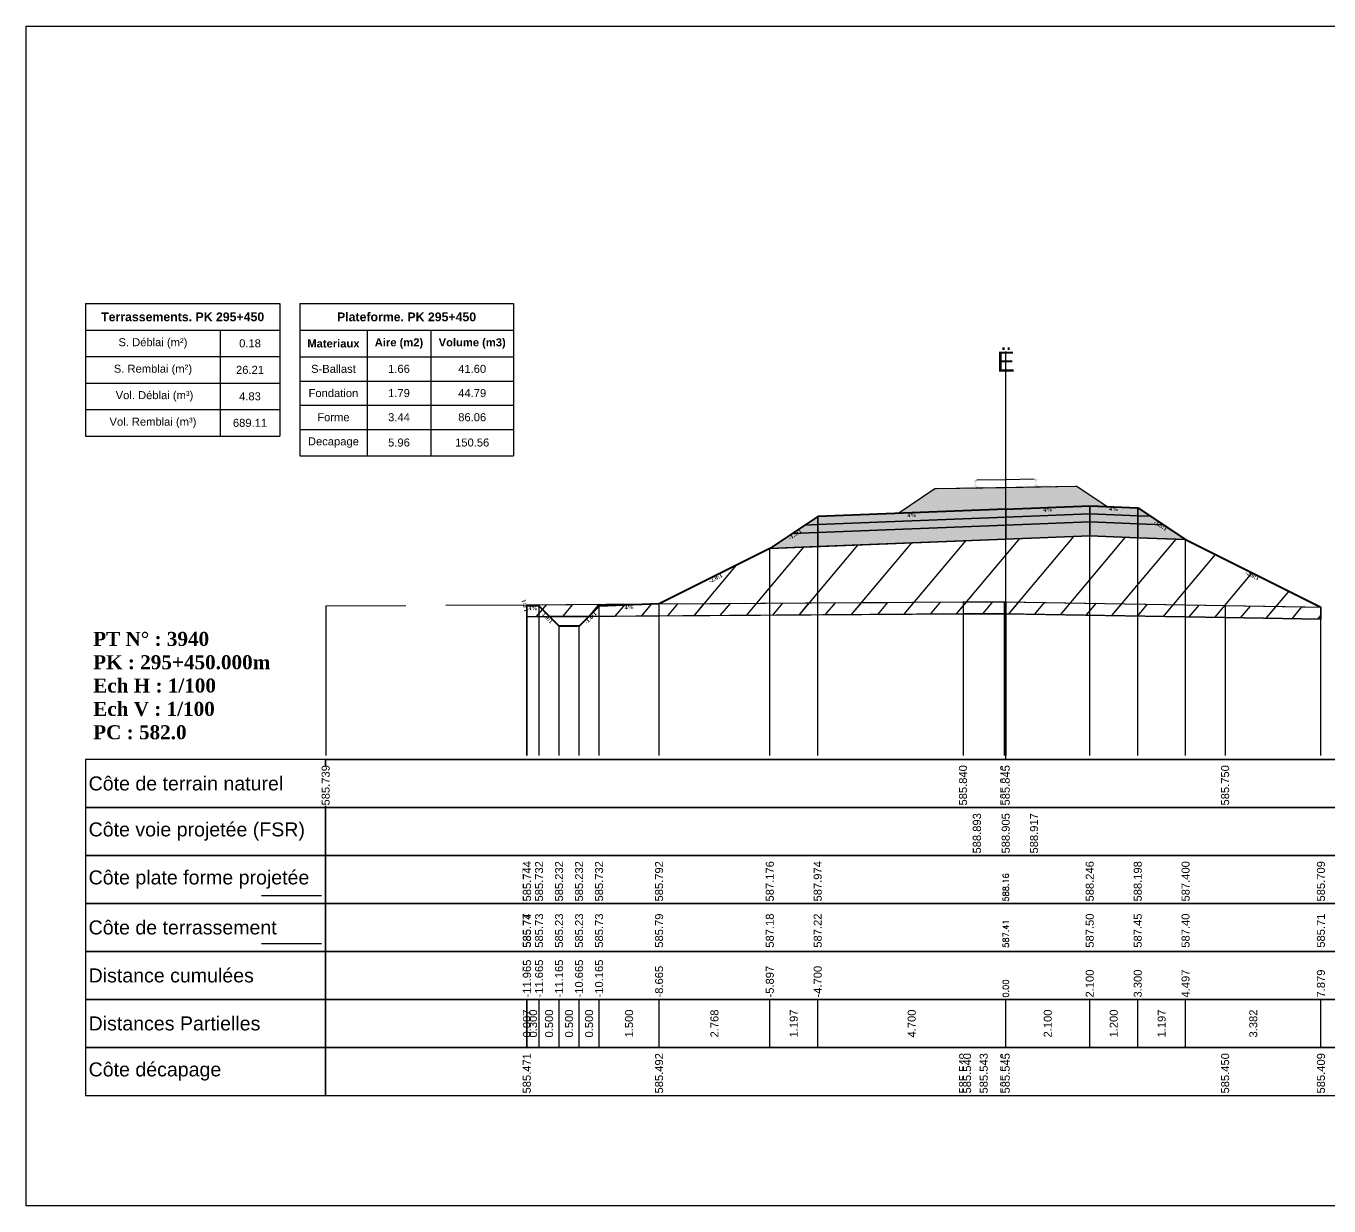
# Model space of a CAD drawing. Header units: millimetres. Extents: x 2762 to 3076, y 916 to 3305.
# Drawn here: x 2873.89 to 2906.46, y 2451.52 to 2481.02 of the extents above; entities that cross this region are included whole.
import ezdxf

# ---------------------------------------------------------------- set-up
doc = ezdxf.new("R2010")
doc.units = ezdxf.units.MM
doc.header["$LTSCALE"] = 2
doc.linetypes.add('CACHE', pattern=[9.525, 6.35, -3.175])
doc.linetypes.add('DASHED', pattern=[0.75, 0.5, -0.25])
for name, color, linetype in [('C-ANNO-TABL', 1, 'Continuous'), ('C-ANNO-TABL-TEXT', 150, 'Continuous'), ('C-ANNO-TABL-TITL', 150, 'Continuous'), ('C-ANNO-TABL-TTBL', 5, 'Continuous'), ('C-ROAD-CORR', 5, 'Continuous'), ('C-ROAD-SCTN', 7, 'Continuous')]:
    doc.layers.add(name, color=color, linetype=linetype)
doc.styles.add('ARIAL', font='arial.ttf')
doc.styles.add('C3D_Etiquette', font='romans.shx')
doc.styles.add('C3D_Profil_Travers', font='romans.shx')
doc.styles.get("Standard").update_dxf_attribs({"font": 'arial.ttf'})

msp = doc.modelspace()

# ---------------------------------------------------------------- hatches: boundary and pattern name
at = {"linetype": 'Continuous', "lineweight": -3}
msp.add_hatch(color=254, dxfattribs=at).paths.add_polyline_path([(2897.169, 2469.284), (2897.166, 2469.469), (2897.28, 2469.492), (2897.628, 2469.498), (2897.628, 2469.504), (2897.554, 2469.503), (2897.554, 2469.512), (2897.555, 2469.513), (2897.556, 2469.514), (2897.558, 2469.515), (2897.578, 2469.517), (2897.581, 2469.517), (2897.584, 2469.518), (2897.612, 2469.529), (2897.614, 2469.531), (2897.615, 2469.532), (2897.616, 2469.533), (2897.617, 2469.537), (2897.618, 2469.545), (2897.619, 2469.554), (2897.62, 2469.564), (2897.62, 2469.588), (2897.619, 2469.604), (2897.618, 2469.61), (2897.617, 2469.616), (2897.616, 2469.621), (2897.616, 2469.622), (2897.615, 2469.626), (2897.614, 2469.628), (2897.613, 2469.629), (2897.612, 2469.63), (2897.61, 2469.631), (2897.595, 2469.636), (2897.592, 2469.638), (2897.592, 2469.639), (2897.591, 2469.64), (2897.591, 2469.643), (2897.591, 2469.661), (2897.591, 2469.665), (2897.592, 2469.668), (2897.594, 2469.67), (2897.596, 2469.672), (2897.599, 2469.673), (2897.6, 2469.673), (2897.604, 2469.674), (2897.608, 2469.675), (2897.611, 2469.675), (2897.615, 2469.675), (2897.62, 2469.676), (2897.623, 2469.676), (2897.626, 2469.676), (2897.63, 2469.676), (2897.633, 2469.676), (2897.637, 2469.676), (2897.642, 2469.676), (2897.645, 2469.675), (2897.649, 2469.675), (2897.653, 2469.674), (2897.654, 2469.674), (2897.656, 2469.673), (2897.659, 2469.671), (2897.661, 2469.669), (2897.662, 2469.667), (2897.663, 2469.662), (2897.663, 2469.644), (2897.663, 2469.642), (2897.662, 2469.64), (2897.662, 2469.639), (2897.659, 2469.637), (2897.644, 2469.632), (2897.643, 2469.631), (2897.641, 2469.629), (2897.64, 2469.628), (2897.64, 2469.626), (2897.639, 2469.623), (2897.638, 2469.621), (2897.638, 2469.616), (2897.637, 2469.61), (2897.637, 2469.604), (2897.636, 2469.588), (2897.637, 2469.564), (2897.638, 2469.554), (2897.639, 2469.545), (2897.641, 2469.538), (2897.642, 2469.534), (2897.642, 2469.532), (2897.644, 2469.531), (2897.646, 2469.53), (2897.674, 2469.52), (2897.677, 2469.519), (2897.681, 2469.518), (2897.701, 2469.517), (2897.702, 2469.517), (2897.703, 2469.516), (2897.704, 2469.515), (2897.704, 2469.505), (2897.63, 2469.504), (2897.63, 2469.498), (2897.834, 2469.502), (2897.966, 2469.473), (2898.8, 2469.488), (2898.931, 2469.521), (2899.135, 2469.525), (2899.135, 2469.53), (2899.061, 2469.529), (2899.061, 2469.538), (2899.062, 2469.54), (2899.063, 2469.54), (2899.064, 2469.541), (2899.084, 2469.543), (2899.088, 2469.543), (2899.091, 2469.545), (2899.119, 2469.555), (2899.121, 2469.557), (2899.122, 2469.558), (2899.123, 2469.559), (2899.124, 2469.564), (2899.125, 2469.571), (2899.126, 2469.58), (2899.127, 2469.59), (2899.126, 2469.614), (2899.125, 2469.63), (2899.125, 2469.636), (2899.124, 2469.642), (2899.123, 2469.647), (2899.123, 2469.649), (2899.122, 2469.652), (2899.121, 2469.654), (2899.12, 2469.655), (2899.118, 2469.656), (2899.117, 2469.657), (2899.102, 2469.663), (2899.099, 2469.664), (2899.098, 2469.665), (2899.098, 2469.667), (2899.098, 2469.669), (2899.097, 2469.687), (2899.098, 2469.692), (2899.099, 2469.694), (2899.101, 2469.696), (2899.103, 2469.698), (2899.106, 2469.699), (2899.107, 2469.7), (2899.11, 2469.7), (2899.114, 2469.701), (2899.118, 2469.701), (2899.122, 2469.702), (2899.127, 2469.702), (2899.13, 2469.702), (2899.133, 2469.702), (2899.136, 2469.702), (2899.14, 2469.702), (2899.144, 2469.702), (2899.149, 2469.702), (2899.152, 2469.702), (2899.156, 2469.701), (2899.16, 2469.7), (2899.161, 2469.7), (2899.163, 2469.699), (2899.165, 2469.697), (2899.168, 2469.695), (2899.169, 2469.693), (2899.169, 2469.688), (2899.17, 2469.67), (2899.17, 2469.668), (2899.169, 2469.666), (2899.169, 2469.665), (2899.166, 2469.664), (2899.151, 2469.658), (2899.149, 2469.657), (2899.148, 2469.656), (2899.147, 2469.654), (2899.146, 2469.653), (2899.146, 2469.649), (2899.145, 2469.647), (2899.144, 2469.643), (2899.144, 2469.637), (2899.143, 2469.63), (2899.143, 2469.614), (2899.143, 2469.591), (2899.145, 2469.58), (2899.146, 2469.571), (2899.147, 2469.564), (2899.148, 2469.56), (2899.149, 2469.558), (2899.15, 2469.557), (2899.153, 2469.556), (2899.181, 2469.546), (2899.184, 2469.545), (2899.187, 2469.545), (2899.207, 2469.543), (2899.209, 2469.543), (2899.21, 2469.542), (2899.211, 2469.541), (2899.211, 2469.531), (2899.137, 2469.53), (2899.137, 2469.525), (2899.485, 2469.531), (2899.6, 2469.512), (2899.604, 2469.327)])
h = msp.add_hatch(dxfattribs=at)
h.set_pattern_fill('GRAVEL', color=252, scale=0.009, style=0)
h.set_pattern_definition([(228.0128, (2895.843941, 2469.066006), (-1.8288, -2.0574), [0.030755, -3.0447435]), (184.96974, (2895.823367, 2469.043146), (2.743199999, 0.228600013), [0.0527764, -5.2248644]), (132.51045, (2895.77079, 2469.038574), (2.286, -2.5146), [0.0372133, -3.684125]), (267.2737, (2895.681635, 2468.981424), (0.2286, 4.572), [0.0480604, -4.7579794]), (292.83365, (2895.679349, 2468.933418), (-1.143, 2.7432), [0.047127, -4.6655827]), (357.2737, (2895.697637, 2468.889984), (-4.572, 0.2286), [0.0480604, -4.7579794]), (37.69424, (2895.7456434, 2468.8876976), (-2.9718, -2.286), [0.0635574, -6.2921804]), (72.25533, (2895.795935, 2468.9265596), (1.6002, 5.0292), [0.0600048, -5.940473]), (121.42957, (2895.814223, 2468.98371), (-1.8288, 2.9718), [0.048223, -4.774099]), (175.23636, (2895.789077, 2469.024858), (2.5146, -0.2286), [0.055054, -2.697654]), (222.39744, (2895.7342134, 2469.0294296), (-2.7432, -2.5146), [0.071197, -7.0485095]), (138.81407, (2895.90795, 2468.979138), (-1.6002, 1.3716), [0.0243004, -2.405751]), (171.46923, (2895.889661, 2468.99514), (2.9718, -0.4572), [0.0462314, -4.5769175]), (225, (2895.84394, 2469.002), (-3e-17, -0.2286), [0.032329, -0.29096]), (203.1986, (2895.82794, 2469.02943), (1.143, 0.4572), [0.01741, -1.723556]), (291.8014, (2895.811937, 2469.02257), (-0.2286, 0.6858), [0.024621, -1.206428]), (30.9638, (2895.82108, 2468.99971), (0.6858, 0.4572), [0.039989, -1.292967]), (161.565, (2895.85537, 2469.020286), (0.4572, -0.2286), [0.028916, -0.693981]), (16.38954, (2895.67935, 2469.022572), (2.286, 0.6858), [0.040508, -4.0102944]), (70.34618, (2895.718211, 2469.034002), (-0.9144, -2.5146), [0.033984, -3.3643994]), (293.1986, (2895.85537, 2469.066006), (-0.4572, 1.143), [0.034819, -1.7061465]), (343.61046, (2895.869087, 2469.034002), (-2.286, 0.6858), [0.040508, -4.0102944]), (339.44395, (2895.67935, 2468.88084), (-1.143, 0.4572), [0.039063, -1.914096]), (294.77514, (2895.715925, 2468.867124), (-1.143, 2.5146), [0.0327305, -3.2403234]), (66.8014, (2895.857657, 2468.837406), (0.4572, 1.143), [0.034819, -1.7061465]), (17.35402, (2895.871373, 2468.86941), (-2.9718, -0.9144), [0.0383204, -3.793714]), (69.44395, (2895.745643, 2468.837406), (-0.4572, -1.143), [0.0195316, -1.933628]), (101.3099, (2895.84394, 2468.837406), (-0.2286, 0.9144), [0.011656, -1.1539795]), (165.9638, (2895.841655, 2468.848836), (0.6858, -0.2286), [0.047127, -0.895415]), (186.009, (2895.795935, 2468.860266), (2.286, 0.2286), [0.043674, -4.323723]), (303.69, (2895.82108, 2468.97914), (-0.2286, 0.4572), [0.032969, -0.79126]), (353.15723, (2895.839369, 2468.951706), (3.8862, -0.4572), [0.05756, -5.698441]), (60.9454, (2895.89652, 2468.944848), (-0.9144, -1.6002), [0.023536, -2.330045]), (90, (2895.90795, 2468.96542), (-0.2286, 0.2286), [0.013716, -0.214884]), (120.25644, (2895.791363, 2468.867124), (0.9144, -1.6002), [0.031758, -3.1440547]), (48.0128, (2895.775361, 2468.894556), (1.8288, 2.0574), [0.06151, -3.0139886]), (0, (2895.8165, 2468.94028), (0.2286, 0.2286), [0.059436, -0.169164]), (325.30485, (2895.875945, 2468.940276), (2.286, -1.6002), [0.036145, -3.5783385]), (254.0546, (2895.905663, 2468.9197), (-0.2286, -0.9144), [0.033285, -1.6309485]), (207.64598, (2895.896519, 2468.887698), (-4.3434, -2.286), [0.054193, -5.365122]), (175.42608, (2895.848513, 2468.862552), (-2.9718, 0.2286), [0.0573327, -5.675926])])
h.paths.add_polyline_path([(2895.679, 2468.837), (2896.608, 2469.457), (2896.652, 2469.457), (2900.114, 2469.517), (2900.158, 2469.517), (2900.916, 2469.012), (2900.48, 2469.029)])
h = msp.add_hatch(color=11, dxfattribs=at)
h.paths.add_polyline_path([(2901.68, 2468.781), (2901.68, 2468.981), (2901.999, 2468.769)])
h.paths.add_polyline_path([(2900.48, 2468.829), (2900.48, 2469.029), (2901.68, 2468.981), (2901.68, 2468.781)])
h.paths.add_polyline_path([(2898.38, 2468.745), (2898.38, 2468.945), (2900.48, 2469.029), (2900.48, 2468.829)])
h.paths.add_polyline_path([(2893.68, 2468.557), (2893.68, 2468.757), (2898.38, 2468.945), (2898.38, 2468.745)])
h.paths.add_polyline_path([(2893.36, 2468.545), (2893.68, 2468.757), (2893.68, 2468.557)])
h = msp.add_hatch(color=30, dxfattribs=at)
h.paths.add_polyline_path([(2901.68, 2468.581), (2901.68, 2468.781), (2901.999, 2468.769), (2902.318, 2468.556)])
h.paths.add_polyline_path([(2900.48, 2468.629), (2900.48, 2468.829), (2901.68, 2468.781), (2901.68, 2468.581)])
h.paths.add_polyline_path([(2898.38, 2468.545), (2898.38, 2468.745), (2900.48, 2468.829), (2900.48, 2468.629)])
h.paths.add_polyline_path([(2893.68, 2468.357), (2893.68, 2468.557), (2898.38, 2468.745), (2898.38, 2468.545)])
h.paths.add_polyline_path([(2893.041, 2468.332), (2893.36, 2468.545), (2893.68, 2468.557), (2893.68, 2468.357)])
h = msp.add_hatch(color=83, dxfattribs=at)
h.paths.add_polyline_path([(2901.68, 2468.231), (2901.68, 2468.581), (2902.318, 2468.556), (2902.876, 2468.184)])
h.paths.add_polyline_path([(2900.48, 2468.279), (2900.48, 2468.629), (2901.68, 2468.581), (2901.68, 2468.231)])
h.paths.add_polyline_path([(2898.38, 2468.195), (2898.38, 2468.545), (2900.48, 2468.629), (2900.48, 2468.279)])
h.paths.add_polyline_path([(2893.68, 2468.007), (2893.68, 2468.357), (2898.38, 2468.545), (2898.38, 2468.195)])
h.paths.add_polyline_path([(2892.483, 2467.96), (2893.041, 2468.332), (2893.68, 2468.357), (2893.68, 2468.007)])
h = msp.add_hatch(dxfattribs=at)
h.set_pattern_fill('_U', color=3, angle=50, style=0, pattern_type=0)
h.set_pattern_definition([(50, (2887.9637, 2466.2644), (-0.766044, 0.64279), [])])
h.paths.add_polyline_path([(2887.964, 2466.264), (2888.215, 2466.516), (2889.715, 2466.576), (2892.483, 2467.96), (2900.48, 2468.279), (2902.876, 2468.184), (2906.259, 2466.492), (2906.259, 2466.192), (2903.865, 2466.233), (2898.342, 2466.329), (2897.83, 2466.327), (2897.828, 2466.327), (2897.312, 2466.324)])
h.paths.add_polyline_path([(2886.408, 2466.255), (2886.408, 2466.555), (2886.415, 2466.528), (2886.715, 2466.516), (2886.972, 2466.258)])
h = msp.add_hatch(dxfattribs=at)
h.set_pattern_fill('_U', color=150, scale=0.5, angle=50, style=0, pattern_type=0)
h.set_pattern_definition([(50, (2887.9637, 2466.26444), (-0.383022, 0.321394), [])])
h.paths.add_polyline_path([(2887.964, 2466.264), (2888.215, 2466.516), (2889.715, 2466.576), (2897.312, 2466.624), (2898.342, 2466.629), (2903.865, 2466.533), (2906.259, 2466.492), (2906.259, 2466.192), (2903.865, 2466.233), (2898.342, 2466.329), (2897.83, 2466.327), (2897.828, 2466.327), (2897.312, 2466.324)])
h.paths.add_polyline_path([(2886.408, 2466.555), (2889.715, 2466.576), (2888.215, 2466.516), (2887.964, 2466.264), (2886.972, 2466.258), (2886.715, 2466.516), (2886.415, 2466.528)])
h.paths.add_polyline_path([(2886.408, 2466.255), (2886.408, 2466.555), (2886.415, 2466.528), (2886.715, 2466.516), (2886.972, 2466.258)])

# ---------------------------------------------------------------- linework, layer by layer
at = {"color": 7, "linetype": 'Continuous', "lineweight": -3}
for p, q in [((2898.38, 2462.684), (2898.38, 2472.884)), ((2881.379, 2462.684), (2915.381, 2462.684)), ((2886.408, 2455.484), (2886.408, 2456.684)), ((2886.415, 2455.484), (2886.415, 2456.684)), ((2886.415, 2455.484), (2886.415, 2456.684)), ((2886.715, 2455.484), (2886.715, 2456.684)), ((2886.715, 2455.484), (2886.715, 2456.684)), ((2887.215, 2455.484), (2887.215, 2456.684)), ((2887.215, 2455.484), (2887.215, 2456.684)), ((2887.715, 2455.484), (2887.715, 2456.684)), ((2887.715, 2455.484), (2887.715, 2456.684)), ((2888.215, 2455.484), (2888.215, 2456.684)), ((2888.215, 2455.484), (2888.215, 2456.684)), ((2889.715, 2455.484), (2889.715, 2456.684)), ((2889.715, 2455.484), (2889.715, 2456.684)), ((2892.483, 2455.484), (2892.483, 2456.684)), ((2892.483, 2455.484), (2892.483, 2456.684)), ((2893.68, 2455.484), (2893.68, 2456.684)), ((2893.68, 2455.484), (2893.68, 2456.684)), ((2898.38, 2455.484), (2898.38, 2456.684)), ((2898.38, 2455.484), (2898.38, 2456.684)), ((2900.48, 2455.484), (2900.48, 2456.684)), ((2900.48, 2455.484), (2900.48, 2456.684)), ((2901.68, 2455.484), (2901.68, 2456.684)), ((2901.68, 2455.484), (2901.68, 2456.684)), ((2902.876, 2455.484), (2902.876, 2456.684)), ((2902.876, 2455.484), (2902.876, 2456.684)), ((2906.259, 2455.484), (2906.259, 2456.684))]:
    msp.add_line(p, q, dxfattribs=at)
at = {"color": 251, "linetype": 'Continuous', "lineweight": -3}
for p, q in [((2895.679, 2468.837), (2896.608, 2469.457)), ((2896.608, 2469.457), (2896.652, 2469.457)), ((2896.652, 2469.457), (2900.114, 2469.517)), ((2900.114, 2469.517), (2900.158, 2469.517)), ((2900.158, 2469.517), (2900.916, 2469.012)), ((2900.48, 2469.029), (2895.679, 2468.837)), ((2898.38, 2468.945), (2900.48, 2469.029)), ((2900.916, 2469.012), (2900.48, 2469.029)), ((2900.48, 2468.829), (2900.48, 2469.029)), ((2900.48, 2469.029), (2901.68, 2468.981)), ((2900.48, 2469.029), (2900.48, 2468.829)), ((2893.36, 2468.545), (2893.68, 2468.757)), ((2893.68, 2468.757), (2898.38, 2468.945)), ((2893.68, 2468.557), (2893.68, 2468.757)), ((2893.68, 2468.757), (2893.68, 2468.557)), ((2898.38, 2468.745), (2893.68, 2468.557)), ((2898.38, 2468.745), (2898.38, 2468.945)), ((2898.38, 2468.945), (2898.38, 2468.745)), ((2900.48, 2468.829), (2898.38, 2468.745)), ((2901.68, 2468.781), (2900.48, 2468.829)), ((2901.68, 2468.781), (2901.68, 2468.981)), ((2901.68, 2468.981), (2901.999, 2468.769)), ((2901.68, 2468.981), (2901.68, 2468.781)), ((2901.999, 2468.769), (2901.68, 2468.781)), ((2893.68, 2468.557), (2893.36, 2468.545))]:
    msp.add_line(p, q, dxfattribs=at)
at = {"color": 53, "linetype": 'Continuous', "lineweight": -3}
for p, q in [((2893.68, 2468.557), (2898.38, 2468.745)), ((2898.38, 2468.745), (2900.48, 2468.829)), ((2898.38, 2468.545), (2898.38, 2468.745)), ((2898.38, 2468.745), (2898.38, 2468.545)), ((2900.48, 2468.629), (2900.48, 2468.829)), ((2900.48, 2468.829), (2901.68, 2468.781)), ((2900.48, 2468.829), (2900.48, 2468.629)), ((2901.68, 2468.581), (2901.68, 2468.781)), ((2901.68, 2468.781), (2901.999, 2468.769)), ((2901.68, 2468.781), (2901.68, 2468.581)), ((2901.999, 2468.769), (2902.318, 2468.556)), ((2893.041, 2468.332), (2893.36, 2468.545)), ((2893.36, 2468.545), (2893.68, 2468.557)), ((2893.68, 2468.357), (2893.68, 2468.557)), ((2893.68, 2468.557), (2893.68, 2468.357)), ((2898.38, 2468.545), (2893.68, 2468.357)), ((2893.68, 2468.357), (2898.38, 2468.545)), ((2900.48, 2468.629), (2898.38, 2468.545)), ((2898.38, 2468.545), (2900.48, 2468.629)), ((2898.38, 2468.195), (2898.38, 2468.545)), ((2898.38, 2468.545), (2898.38, 2468.195)), ((2901.68, 2468.581), (2900.48, 2468.629)), ((2900.48, 2468.279), (2900.48, 2468.629)), ((2900.48, 2468.629), (2901.68, 2468.581)), ((2900.48, 2468.629), (2900.48, 2468.279)), ((2902.318, 2468.556), (2901.68, 2468.581)), ((2901.68, 2468.231), (2901.68, 2468.581)), ((2901.68, 2468.581), (2902.318, 2468.556)), ((2901.68, 2468.581), (2901.68, 2468.231)), ((2902.318, 2468.556), (2902.876, 2468.184)), ((2892.483, 2467.96), (2893.041, 2468.332)), ((2893.68, 2468.357), (2893.041, 2468.332)), ((2893.041, 2468.332), (2893.68, 2468.357)), ((2893.68, 2468.007), (2893.68, 2468.357)), ((2893.68, 2468.357), (2893.68, 2468.007)), ((2898.38, 2468.195), (2893.68, 2468.007)), ((2900.48, 2468.279), (2898.38, 2468.195)), ((2901.68, 2468.231), (2900.48, 2468.279)), ((2902.876, 2468.184), (2901.68, 2468.231)), ((2893.68, 2468.007), (2892.483, 2467.96))]:
    msp.add_line(p, q, dxfattribs=at)
at = {"color": 253, "linetype": 'Continuous', "lineweight": -3}
for p, q in [((2892.483, 2467.96), (2900.48, 2468.279)), ((2900.48, 2468.279), (2902.876, 2468.184)), ((2902.876, 2468.184), (2906.259, 2466.492)), ((2889.715, 2466.576), (2892.483, 2467.96)), ((2886.408, 2466.555), (2889.715, 2466.576)), ((2886.415, 2466.528), (2886.408, 2466.555)), ((2886.408, 2466.255), (2886.408, 2466.555)), ((2886.408, 2466.555), (2886.415, 2466.528)), ((2886.408, 2466.255), (2886.408, 2466.555)), ((2886.408, 2466.555), (2886.415, 2466.528)), ((2886.715, 2466.516), (2886.415, 2466.528)), ((2886.415, 2466.528), (2886.715, 2466.516)), ((2886.415, 2466.528), (2886.715, 2466.516)), ((2886.972, 2466.258), (2886.715, 2466.516)), ((2886.715, 2466.516), (2886.972, 2466.258)), ((2886.715, 2466.516), (2886.972, 2466.258)), ((2887.964, 2466.264), (2888.215, 2466.516)), ((2888.215, 2466.516), (2887.964, 2466.264)), ((2887.964, 2466.264), (2888.215, 2466.516)), ((2888.215, 2466.516), (2889.715, 2466.576)), ((2889.715, 2466.576), (2888.215, 2466.516)), ((2888.215, 2466.516), (2889.715, 2466.576)), ((2889.715, 2466.576), (2897.312, 2466.624)), ((2897.312, 2466.624), (2898.342, 2466.629)), ((2898.342, 2466.629), (2903.865, 2466.533)), ((2903.865, 2466.533), (2906.259, 2466.492)), ((2906.259, 2466.492), (2906.259, 2466.192)), ((2906.259, 2466.492), (2906.259, 2466.192)), ((2886.972, 2466.258), (2886.408, 2466.255)), ((2886.972, 2466.258), (2886.408, 2466.255)), ((2887.964, 2466.264), (2886.972, 2466.258)), ((2886.972, 2466.258), (2887.964, 2466.264)), ((2887.215, 2466.016), (2886.972, 2466.258)), ((2887.964, 2466.264), (2887.715, 2466.016)), ((2897.312, 2466.324), (2887.964, 2466.264)), ((2897.312, 2466.324), (2887.964, 2466.264)), ((2897.828, 2466.327), (2897.312, 2466.324)), ((2897.828, 2466.327), (2897.312, 2466.324)), ((2897.83, 2466.327), (2897.828, 2466.327)), ((2897.83, 2466.327), (2897.828, 2466.327)), ((2898.342, 2466.329), (2897.83, 2466.327)), ((2898.342, 2466.329), (2897.83, 2466.327)), ((2903.865, 2466.233), (2898.342, 2466.329)), ((2903.865, 2466.233), (2898.342, 2466.329)), ((2906.259, 2466.192), (2903.865, 2466.233)), ((2906.259, 2466.192), (2903.865, 2466.233)), ((2887.715, 2466.016), (2887.215, 2466.016))]:
    msp.add_line(p, q, dxfattribs=at)
at = {"color": 8, "linetype": 'CACHE', "lineweight": -3}
for p, q in [((2898.38, 2462.784), (2898.38, 2468.195)), ((2898.38, 2462.784), (2898.38, 2468.195)), ((2900.48, 2462.784), (2900.48, 2468.279)), ((2901.68, 2462.784), (2901.68, 2468.231)), ((2902.876, 2462.784), (2902.876, 2468.184)), ((2892.483, 2462.784), (2892.483, 2467.96)), ((2893.68, 2462.784), (2893.68, 2468.007)), ((2886.408, 2462.784), (2886.408, 2466.555)), ((2886.415, 2462.784), (2886.415, 2466.528)), ((2886.715, 2462.784), (2886.715, 2466.516)), ((2888.215, 2462.784), (2888.215, 2466.516)), ((2889.715, 2462.784), (2889.715, 2466.576)), ((2906.259, 2462.784), (2906.259, 2466.492)), ((2887.215, 2462.784), (2887.215, 2466.016)), ((2887.715, 2462.784), (2887.715, 2466.016))]:
    msp.add_line(p, q, dxfattribs=at)
at = {"color": 105, "linetype": 'DASHED', "lineweight": -3, "ltscale": 2}
for p, q in [((2881.38, 2466.523), (2897.312, 2466.624)), ((2897.312, 2466.624), (2898.342, 2466.629)), ((2898.342, 2466.629), (2898.38, 2466.629)), ((2898.38, 2466.629), (2903.865, 2466.533)), ((2903.865, 2466.533), (2915.38, 2466.336))]:
    msp.add_line(p, q, dxfattribs=at)
at = {"color": 98, "linetype": 'CACHE', "lineweight": -3}
for p, q in [((2881.38, 2466.523), (2881.38, 2462.784)), ((2897.312, 2466.624), (2897.312, 2462.784)), ((2898.342, 2466.629), (2898.342, 2462.784)), ((2898.38, 2466.629), (2898.38, 2462.784)), ((2903.865, 2466.533), (2903.865, 2462.784))]:
    msp.add_line(p, q, dxfattribs=at)
at = {"color": 6, "linetype": 'Continuous', "lineweight": -3}
for p, q in [((2886.408, 2466.255), (2889.715, 2466.276)), ((2889.715, 2466.276), (2897.312, 2466.324)), ((2897.312, 2466.324), (2897.414, 2466.324)), ((2897.414, 2466.324), (2897.828, 2466.327)), ((2897.828, 2466.327), (2897.83, 2466.327)), ((2897.83, 2466.327), (2898.342, 2466.329)), ((2898.342, 2466.329), (2898.38, 2466.329)), ((2898.38, 2466.329), (2903.865, 2466.233)), ((2903.865, 2466.233), (2906.259, 2466.192))]:
    msp.add_line(p, q, dxfattribs=at)
at = {"color": 154, "linetype": 'Continuous', "lineweight": -3}
msp.add_line((2879.779, 2459.284), (2881.279, 2459.284), dxfattribs=at)
at = {"color": 1, "linetype": 'Continuous', "lineweight": -3}
msp.add_line((2879.779, 2458.084), (2881.279, 2458.084), dxfattribs=at)
at = {"color": 7, "linetype": 'Continuous', "lineweight": -3}
for points in [[(2881.379, 2461.484), (2881.379, 2462.684), (2875.379, 2462.684), (2875.379, 2461.484)], [(2881.379, 2461.484), (2915.381, 2461.484), (2915.381, 2462.684), (2881.379, 2462.684)], [(2881.379, 2460.284), (2881.379, 2461.484), (2875.379, 2461.484), (2875.379, 2460.284)], [(2881.379, 2460.284), (2915.381, 2460.284), (2915.381, 2461.484), (2881.379, 2461.484)], [(2881.379, 2459.084), (2881.379, 2460.284), (2875.379, 2460.284), (2875.379, 2459.084)], [(2881.379, 2459.084), (2915.381, 2459.084), (2915.381, 2460.284), (2881.379, 2460.284)], [(2881.379, 2457.884), (2881.379, 2459.084), (2875.379, 2459.084), (2875.379, 2457.884)], [(2881.379, 2457.884), (2915.381, 2457.884), (2915.381, 2459.084), (2881.379, 2459.084)], [(2881.379, 2456.684), (2881.379, 2457.884), (2875.379, 2457.884), (2875.379, 2456.684)], [(2881.379, 2456.684), (2915.381, 2456.684), (2915.381, 2457.884), (2881.379, 2457.884)], [(2881.379, 2455.484), (2881.379, 2456.684), (2875.379, 2456.684), (2875.379, 2455.484)], [(2881.379, 2455.484), (2915.381, 2455.484), (2915.381, 2456.684), (2881.379, 2456.684)], [(2881.379, 2454.284), (2881.379, 2455.484), (2875.379, 2455.484), (2875.379, 2454.284)], [(2881.379, 2454.284), (2915.381, 2454.284), (2915.381, 2455.484), (2881.379, 2455.484)]]:
    msp.add_3dface(points, dxfattribs=at)
at = {"layer": 'C-ANNO-TABL', "color": 7, "linetype": 'Continuous', "lineweight": -3}
for p, q in [((2875.379, 2473.419), (2878.744, 2473.419)), ((2878.744, 2473.419), (2880.232, 2473.419)), ((2878.744, 2473.419), (2878.744, 2472.757)), ((2880.732, 2473.416), (2882.414, 2473.416)), ((2882.414, 2473.416), (2884.01, 2473.416)), ((2882.414, 2473.416), (2882.414, 2472.754)), ((2884.01, 2473.416), (2886.073, 2473.416)), ((2884.01, 2473.416), (2884.01, 2472.754)), ((2875.379, 2472.757), (2878.744, 2472.757)), ((2878.744, 2472.757), (2880.232, 2472.757)), ((2878.744, 2472.757), (2878.744, 2472.095)), ((2880.732, 2472.754), (2882.414, 2472.754)), ((2882.414, 2472.754), (2884.01, 2472.754)), ((2882.414, 2472.754), (2882.414, 2472.147)), ((2884.01, 2472.754), (2886.073, 2472.754)), ((2884.01, 2472.754), (2884.01, 2472.147)), ((2875.379, 2472.095), (2878.744, 2472.095)), ((2878.744, 2472.095), (2880.232, 2472.095)), ((2878.744, 2472.095), (2878.744, 2471.432)), ((2880.732, 2472.147), (2882.414, 2472.147)), ((2882.414, 2472.147), (2884.01, 2472.147)), ((2882.414, 2472.147), (2882.414, 2471.543)), ((2884.01, 2472.147), (2886.073, 2472.147)), ((2884.01, 2472.147), (2884.01, 2471.543)), ((2875.379, 2471.432), (2878.744, 2471.432)), ((2878.744, 2471.432), (2880.232, 2471.432)), ((2878.744, 2471.432), (2878.744, 2470.77)), ((2880.732, 2471.543), (2882.414, 2471.543)), ((2882.414, 2471.543), (2884.01, 2471.543)), ((2882.414, 2471.543), (2882.414, 2470.939)), ((2884.01, 2471.543), (2886.073, 2471.543)), ((2884.01, 2471.543), (2884.01, 2470.939)), ((2880.732, 2470.939), (2882.414, 2470.939)), ((2882.414, 2470.939), (2884.01, 2470.939)), ((2882.414, 2470.939), (2882.414, 2470.28)), ((2884.01, 2470.939), (2886.073, 2470.939)), ((2884.01, 2470.939), (2884.01, 2470.28))]:
    msp.add_line(p, q, dxfattribs=at)
at = {"layer": 'C-ANNO-TABL-TTBL', "color": 7, "linetype": 'Continuous', "lineweight": -3}
for p, q in [((2875.379, 2474.084), (2880.232, 2474.084)), ((2875.379, 2474.084), (2875.379, 2473.419)), ((2880.232, 2474.084), (2880.232, 2473.419)), ((2880.732, 2474.084), (2886.073, 2474.084)), ((2880.732, 2474.084), (2880.732, 2473.416)), ((2886.073, 2474.084), (2886.073, 2473.416)), ((2875.379, 2473.419), (2875.379, 2472.757)), ((2880.232, 2473.419), (2880.232, 2472.757)), ((2880.732, 2473.416), (2880.732, 2472.754)), ((2886.073, 2473.416), (2886.073, 2472.754)), ((2875.379, 2472.757), (2875.379, 2472.095)), ((2880.232, 2472.757), (2880.232, 2472.095)), ((2880.732, 2472.754), (2880.732, 2472.147)), ((2886.073, 2472.754), (2886.073, 2472.147)), ((2875.379, 2472.095), (2875.379, 2471.432)), ((2880.232, 2472.095), (2880.232, 2471.432)), ((2880.732, 2472.147), (2880.732, 2471.543)), ((2886.073, 2472.147), (2886.073, 2471.543)), ((2875.379, 2471.432), (2875.379, 2470.77)), ((2880.232, 2471.432), (2880.232, 2470.77)), ((2880.732, 2471.543), (2880.732, 2470.939)), ((2886.073, 2471.543), (2886.073, 2470.939)), ((2875.379, 2470.77), (2878.744, 2470.77)), ((2878.744, 2470.77), (2880.232, 2470.77)), ((2880.732, 2470.939), (2880.732, 2470.28)), ((2886.073, 2470.939), (2886.073, 2470.28)), ((2880.732, 2470.28), (2882.414, 2470.28)), ((2882.414, 2470.28), (2884.01, 2470.28)), ((2884.01, 2470.28), (2886.073, 2470.28))]:
    msp.add_line(p, q, dxfattribs=at)
at = {"layer": 'C-ROAD-CORR', "color": 1, "linetype": 'Continuous', "lineweight": 40}
for p, q in [((2898.38, 2468.945), (2900.48, 2469.029)), ((2900.48, 2469.029), (2901.68, 2468.981)), ((2893.68, 2468.757), (2892.483, 2467.96)), ((2898.38, 2468.945), (2893.68, 2468.757)), ((2901.68, 2468.981), (2902.876, 2468.184)), ((2902.876, 2468.184), (2906.259, 2466.492)), ((2892.483, 2467.96), (2889.715, 2466.576)), ((2886.415, 2466.528), (2886.408, 2466.555)), ((2886.715, 2466.516), (2886.415, 2466.528)), ((2887.215, 2466.016), (2886.715, 2466.516)), ((2888.215, 2466.516), (2887.715, 2466.016)), ((2889.715, 2466.576), (2888.215, 2466.516)), ((2887.715, 2466.016), (2887.215, 2466.016))]:
    msp.add_line(p, q, dxfattribs=at)
at = {"layer": 'C-ROAD-CORR', "color": 102, "linetype": 'Continuous', "lineweight": -3, "ltscale": 0.5}
for p, q in [((2898.38, 2468.195), (2893.68, 2468.007)), ((2898.38, 2468.195), (2900.48, 2468.279)), ((2900.48, 2468.279), (2901.68, 2468.231)), ((2901.68, 2468.231), (2902.876, 2468.184)), ((2893.68, 2468.007), (2892.483, 2467.96))]:
    msp.add_line(p, q, dxfattribs=at)
at = {"layer": 'C-ROAD-CORR', "color": 1, "linetype": 'Continuous', "lineweight": -3}
for p, q in [((2887.215, 2466.016), (2886.715, 2466.516)), ((2888.215, 2466.516), (2887.715, 2466.016))]:
    msp.add_line(p, q, dxfattribs=at)
at = {"layer": 'C-ROAD-SCTN', "color": 154, "linetype": 'Continuous', "lineweight": -3}
for p, q in [((2897.654, 2469.676), (2897.662, 2469.676)), ((2897.662, 2469.676), (2898.38, 2469.689)), ((2898.38, 2469.689), (2899.087, 2469.701)), ((2898.38, 2468.945), (2900.48, 2469.029)), ((2900.48, 2469.029), (2901.68, 2468.981)), ((2892.483, 2467.96), (2893.68, 2468.757)), ((2893.68, 2468.757), (2898.38, 2468.945)), ((2901.68, 2468.981), (2902.876, 2468.184)), ((2902.876, 2468.184), (2906.259, 2466.492)), ((2889.715, 2466.576), (2892.483, 2467.96)), ((2886.408, 2466.555), (2886.415, 2466.528)), ((2886.415, 2466.528), (2886.715, 2466.516)), ((2886.715, 2466.516), (2887.215, 2466.016)), ((2887.715, 2466.016), (2888.215, 2466.516)), ((2888.215, 2466.516), (2889.715, 2466.576)), ((2887.215, 2466.016), (2887.715, 2466.016))]:
    msp.add_line(p, q, dxfattribs=at)
at = {"layer": 'C-ROAD-SCTN', "color": 140, "linetype": 'Continuous', "lineweight": -3}
for p, q in [((2895.679, 2468.837), (2896.608, 2469.457)), ((2896.608, 2469.457), (2896.652, 2469.457)), ((2896.652, 2469.457), (2898.38, 2469.487)), ((2898.38, 2469.487), (2900.114, 2469.517)), ((2900.114, 2469.517), (2900.158, 2469.517)), ((2900.158, 2469.517), (2900.916, 2469.012))]:
    msp.add_line(p, q, dxfattribs=at)
at = {"layer": 'C-ROAD-SCTN', "color": 1, "linetype": 'Continuous', "lineweight": -3}
for p, q in [((2893.68, 2468.007), (2898.38, 2468.195)), ((2898.38, 2468.195), (2900.48, 2468.279)), ((2900.48, 2468.279), (2901.68, 2468.231)), ((2901.68, 2468.231), (2902.876, 2468.184)), ((2902.876, 2468.184), (2906.259, 2466.492)), ((2889.715, 2466.576), (2892.483, 2467.96)), ((2892.483, 2467.96), (2893.68, 2468.007)), ((2886.408, 2466.555), (2886.415, 2466.528)), ((2886.415, 2466.528), (2886.715, 2466.516)), ((2886.715, 2466.516), (2887.215, 2466.016)), ((2887.715, 2466.016), (2888.215, 2466.516)), ((2888.215, 2466.516), (2889.715, 2466.576)), ((2887.215, 2466.016), (2887.715, 2466.016))]:
    msp.add_line(p, q, dxfattribs=at)

# ---------------------------------------------------------------- texts
at = {"color": 7, "linetype": 'Continuous', "lineweight": -3}
for s, insert, char_height, attachment_point, style in [('{\\fWingdings|b0|i0|c2|p0;Ë}', (2898.38, 2472.384), 0.5, 8, 'C3D_Profil_Travers'), ('{\\fTimes New Roman|b1|i0|c0|p18;PT N° : 3940\\PPK : 295+450.000m\\PEch H : 1/100\\PEch V : 1/100\\PPC : 582.0}', (2875.568, 2463.184), 0.35, 7, 'C3D_Profil_Travers'), ('{\\fArial|b0|i0|c0|p34;Côte de terrain naturel}', (2875.454, 2462.084), 0.35, 4, 'C3D_Etiquette'), ('{\\fArial|b0|i0|c0|p34;Côte plate forme projetée}', (2875.454, 2459.684), 0.35, 4, 'C3D_Etiquette'), ('{\\fArial|b0|i0|c0|p34;Côte de terrassement}', (2875.454, 2458.484), 0.35, 4, 'C3D_Etiquette'), ('{\\fArial|b0|i0|c0|p34;Distance cumulées}', (2875.454, 2457.284), 0.35, 4, 'C3D_Etiquette'), ('{\\fArial|b0|i0|c0|p34;Distances Partielles}', (2875.454, 2456.084), 0.35, 4, 'C3D_Etiquette'), ('{\\fArial|b0|i0|c0|p34;Côte décapage}', (2875.454, 2454.884), 0.35, 4, 'C3D_Etiquette')]:
    msp.add_mtext(s, dxfattribs=dict(at, insert=insert, char_height=char_height, attachment_point=attachment_point, style=style))
at = {"color": 7, "linetype": 'Continuous', "lineweight": -3, "char_height": 0.1, "style": 'C3D_Etiquette'}
for s, insert, width, attachment_point, rotation in [('{\\fTimes New Roman|b1|i0|c0|p18;4%}', (2896.03, 2468.847), 0.42071, 2, 2.2906), ('{\\fTimes New Roman|b1|i0|c0|p18;4%}', (2899.43, 2468.983), 0.37094, 2, 2.2906), ('{\\fTimes New Roman|b1|i0|c0|p18;4%}', (2901.079, 2469.001), 0.42071, 2, 357.7094), ('{\\fTimes New Roman|b1|i0|c0|p18;-1.5:1}', (2893.083, 2468.355), 0.34598, 2, 33.6901), ('{\\fTimes New Roman|b1|i0|c0|p18;-1.5:1}', (2902.276, 2468.579), 0.34598, 2, 326.3099), ('{\\fTimes New Roman|b1|i0|c0|p18;-2.0:1}', (2904.566, 2467.334), 0.34598, 2, 333.4349), ('{\\fTimes New Roman|b1|i0|c0|p18;-2.0:1}', (2891.101, 2467.264), 0.34598, 2, 26.5651), ('{\\fTimes New Roman|b1|i0|c0|p18;1.0:1}', (2886.408, 2466.54), 0.29446, 8, 104.0362), ('{\\fTimes New Roman|b1|i0|c0|p18;4%}', (2886.565, 2466.518), 0.37094, 2, 357.7094), ('{\\fTimes New Roman|b1|i0|c0|p18;4%}', (2888.965, 2466.542), 0.42071, 2, 2.2906), ('{\\fTimes New Roman|b1|i0|c0|p18;1.0:1}', (2886.962, 2466.263), 0.29001, 2, 315), ('{\\fTimes New Roman|b1|i0|c0|p18;-1.0:1}', (2887.968, 2466.263), 0.34598, 2, 45)]:
    msp.add_mtext(s, dxfattribs=dict(at, insert=insert, width=width, attachment_point=attachment_point, rotation=rotation))
at = {"color": 7, "linetype": 'Continuous', "lineweight": -3, "insert": (2875.454, 2460.884), "char_height": 0.35, "attachment_point": 4}
msp.add_mtext('{\\fArial|b0|i0|c0|p34;Côte voie projetée (FSR)}', dxfattribs=at)
at = {"color": 7, "linetype": 'Continuous', "lineweight": -3, "rotation": 90, "style": 'C3D_Profil_Travers'}
for s, insert, char_height, attachment_point in [('588.16', (2898.38, 2459.134), 0.15, 4), ('{\\fArial|b0|i0|c0|p34;585.77}', (2886.408, 2457.979), 0.2, 4), ('{\\fArial|b0|i0|c0|p34;585.74}', (2886.415, 2457.979), 0.2, 4), ('{\\fArial|b0|i0|c0|p34;585.73}', (2886.715, 2457.979), 0.2, 4), ('{\\fArial|b0|i0|c0|p34;585.23}', (2887.215, 2457.979), 0.2, 4), ('{\\fArial|b0|i0|c0|p34;585.23}', (2887.715, 2457.979), 0.2, 4), ('{\\fArial|b0|i0|c0|p34;585.73}', (2888.215, 2457.979), 0.2, 4), ('{\\fArial|b0|i0|c0|p34;585.79}', (2889.715, 2457.979), 0.2, 4), ('{\\fArial|b0|i0|c0|p34;587.18}', (2892.483, 2457.979), 0.2, 4), ('{\\fArial|b0|i0|c0|p34;587.22}', (2893.68, 2457.979), 0.2, 4), ('587.41', (2898.38, 2457.979), 0.15, 4), ('{\\fArial|b0|i0|c0|p34;587.50}', (2900.48, 2457.979), 0.2, 4), ('{\\fArial|b0|i0|c0|p34;587.45}', (2901.68, 2457.979), 0.2, 4), ('{\\fArial|b0|i0|c0|p34;587.40}', (2902.876, 2457.979), 0.2, 4), ('{\\fArial|b0|i0|c0|p34;585.71}', (2906.259, 2457.979), 0.2, 4), ('0.00', (2898.38, 2456.734), 0.15, 4), ('{\\fArial|b0|i0|c0|p34;0.007}', (2886.411, 2456.084), 0.2, 5), ('{\\fArial|b0|i0|c0|p34;0.300}', (2886.565, 2456.084), 0.2, 5), ('{\\fArial|b0|i0|c0|p34;0.500}', (2886.965, 2456.084), 0.2, 5), ('{\\fArial|b0|i0|c0|p34;0.500}', (2887.465, 2456.084), 0.2, 5), ('{\\fArial|b0|i0|c0|p34;0.500}', (2887.965, 2456.084), 0.2, 5), ('{\\fArial|b0|i0|c0|p34;1.500}', (2888.965, 2456.084), 0.2, 5), ('{\\fArial|b0|i0|c0|p34;2.768}', (2891.099, 2456.084), 0.2, 5), ('{\\fArial|b0|i0|c0|p34;1.197}', (2893.081, 2456.084), 0.2, 5), ('{\\fArial|b0|i0|c0|p34;4.700}', (2896.03, 2456.084), 0.2, 5), ('{\\fArial|b0|i0|c0|p34;2.100}', (2899.43, 2456.084), 0.2, 5), ('{\\fArial|b0|i0|c0|p34;1.200}', (2901.08, 2456.084), 0.2, 5), ('{\\fArial|b0|i0|c0|p34;1.197}', (2902.278, 2456.084), 0.2, 5), ('{\\fArial|b0|i0|c0|p34;3.382}', (2904.568, 2456.084), 0.2, 5)]:
    msp.add_mtext(s, dxfattribs=dict(at, insert=insert, char_height=char_height, attachment_point=attachment_point))
at = {"layer": 'C-ANNO-TABL-TEXT', "color": 7, "linetype": 'Continuous', "lineweight": -3, "char_height": 0.2, "attachment_point": 5, "style": 'ARIAL'}
for s, insert in [('{\\fArial|b0|i0|c0|p34;\\C7;0.18}', (2879.488, 2473.088)), ('{\\fArial|b0|i0|c0|p34;\\C7;26.21}', (2879.488, 2472.426)), ('{\\fArial|b0|i0|c0|p34;\\C7;S-Ballast}', (2881.573, 2472.451)), ('{\\fArial|b0|i0|c0|p34;\\C7;1.66}', (2883.212, 2472.451)), ('{\\C18;\\c0;41.60}', (2885.042, 2472.451)), ('{\\fArial|b0|i0|c0|p34;\\C7;Fondation}', (2881.573, 2471.845)), ('{\\fArial|b0|i0|c0|p34;\\C7;1.79}', (2883.212, 2471.845)), ('{\\C18;\\c0;44.79}', (2885.042, 2471.845)), ('{\\fArial|b0|i0|c0|p34;\\C7;4.83}', (2879.488, 2471.764)), ('{\\fArial|b0|i0|c0|p34;\\C7;Forme}', (2881.573, 2471.241)), ('{\\fArial|b0|i0|c0|p34;\\C7;3.44}', (2883.212, 2471.241)), ('{\\C18;\\c0;86.06}', (2885.042, 2471.241)), ('{\\fArial|b0|i0|c0|p34;\\C7;689.11}', (2879.488, 2471.101)), ('{\\fArial|b0|i0|c0|p34;\\C7;Decapage}', (2881.573, 2470.609)), ('{\\fArial|b0|i0|c0|p34;\\C7;5.96}', (2883.212, 2470.609)), ('{\\C18;\\c0;150.56}', (2885.042, 2470.609))]:
    msp.add_mtext(s, dxfattribs=dict(at, insert=insert))
at = {"layer": 'C-ANNO-TABL-TITL', "color": 7, "linetype": 'Continuous', "lineweight": -3, "attachment_point": 5, "style": 'ARIAL'}
for s, insert, char_height in [('{\\fArial|b1|i0|c0|p34;\\C7;Terrassements. PK 295+450}', (2877.805, 2473.751), 0.22), ('{\\fArial|b1|i0|c0|p34;\\C18;\\c0;Plateforme. PK 295+450}', (2883.402, 2473.75), 0.22), ('{\\fArial|b0|i0|c0|p34;\\C7;S. Déblai (m²) }', (2877.062, 2473.088), 0.2), ('{\\fArial|b1|i0|c0|p34;\\C7;Materiaux   }', (2881.573, 2473.085), 0.2), ('{\\fArial|b1|i0|c0|p34;\\C7;Aire (m2)}', (2883.212, 2473.085), 0.2), ('{\\fArial|b1|i0|c0|p34;\\C7;Volume (m3)}', (2885.042, 2473.085), 0.2), ('{\\fArial|b0|i0|c0|p34;\\C7;S. Remblai (m²) }', (2877.062, 2472.426), 0.2), ('{\\fArial|b0|i0|c0|p34;\\C7; Vol. Déblai (m³) }', (2877.062, 2471.764), 0.2), ('{\\fArial|b0|i0|c0|p34;\\C7;Vol. Remblai (m³)}', (2877.062, 2471.101), 0.2)]:
    msp.add_mtext(s, dxfattribs=dict(at, insert=insert, char_height=char_height))

# ---------------------------------------------------------------- next in the draw order: texts
at = {"color": 7, "linetype": 'Continuous', "lineweight": -3, "char_height": 0.2, "attachment_point": 4, "rotation": 90, "style": 'C3D_Profil_Travers', "bg_fill": 3, "box_fill_scale": 1.000375, "bg_fill_color": 256, "bg_fill_true_color": 13158600, "bg_fill_transparency": 0}
for s, insert, width in [('{\\fArial|b0|i0|c0|p34;585.739}', (2881.38, 2461.534), 0.99595), ('{\\fArial|b0|i0|c0|p34;585.840}', (2897.312, 2461.534), 0.99484), ('{\\fArial|b0|i0|c0|p34;585.846}', (2898.342, 2461.534), 0.99539), ('{\\fArial|b0|i0|c0|p34;585.750}', (2903.865, 2461.534), 0.99484), ('{\\fArial|b0|i0|c0|p34;588.892}', (2897.654, 2460.334), 0.99347), ('{\\fArial|b0|i0|c0|p34;588.905}', (2898.38, 2460.334), 0.99705), ('{\\fArial|b0|i0|c0|p34;588.917}', (2899.087, 2460.334), 0.99553), ('{\\fArial|b0|i0|c0|p34;585.771}', (2886.408, 2459.134), 0.95654), ('{\\fArial|b0|i0|c0|p34;585.232}', (2887.215, 2459.134), 0.99347), ('{\\fArial|b0|i0|c0|p34;585.232}', (2887.715, 2459.134), 0.99347), ('{\\fArial|b0|i0|c0|p34;585.732}', (2888.215, 2459.134), 0.99347), ('{\\fArial|b0|i0|c0|p34;585.792}', (2889.715, 2459.134), 0.99347), ('{\\fArial|b0|i0|c0|p34;587.176}', (2892.483, 2459.134), 0.99539), ('{\\fArial|b0|i0|c0|p34;587.974}', (2893.68, 2459.134), 0.99471), ('{\\fArial|b0|i0|c0|p34;588.246}', (2900.48, 2459.134), 0.99539), ('{\\fArial|b0|i0|c0|p34;588.198}', (2901.68, 2459.134), 0.99595), ('{\\fArial|b0|i0|c0|p34;587.400}', (2902.876, 2459.134), 0.99484), ('{\\fArial|b0|i0|c0|p34;585.709}', (2906.259, 2459.134), 0.99595), ('{\\fArial|b0|i0|c0|p34;\\C256;-11.972}', (2886.408, 2456.734), 0.93325), ('{\\fArial|b0|i0|c0|p34;\\C256;-11.165}', (2887.215, 2456.734), 0.93683), ('{\\fArial|b0|i0|c0|p34;\\C256;-10.665}', (2887.715, 2456.734), 0.93683), ('{\\fArial|b0|i0|c0|p34;\\C256;-10.165}', (2888.215, 2456.734), 0.93683), ('{\\fArial|b0|i0|c0|p34;\\C256;-8.665}', (2889.715, 2456.734), 0.77989), ('{\\fArial|b0|i0|c0|p34;\\C256;-5.897}', (2892.483, 2456.734), 0.77838), ('{\\fArial|b0|i0|c0|p34;\\C256;-4.700}', (2893.68, 2456.734), 0.77769), ('{\\fArial|b0|i0|c0|p34;\\C256;2.100}', (2900.48, 2456.734), 0.6844), ('{\\fArial|b0|i0|c0|p34;\\C256;3.300}', (2901.68, 2456.734), 0.68082), ('{\\fArial|b0|i0|c0|p34;\\C256;4.497}', (2902.876, 2456.734), 0.68978), ('{\\fArial|b0|i0|c0|p34;\\C256;7.879}', (2906.259, 2456.734), 0.68041), ('{\\fArial|b0|i0|c0|p34;585.471}', (2886.408, 2454.334), 0.95654), ('{\\fArial|b0|i0|c0|p34;585.492}', (2889.715, 2454.334), 0.99347), ('{\\fArial|b0|i0|c0|p34;585.540}', (2897.312, 2454.334), 0.99484), ('{\\fArial|b0|i0|c0|p34;585.543}', (2897.828, 2454.334), 0.99553), ('{\\fArial|b0|i0|c0|p34;585.546}', (2898.342, 2454.334), 0.99539), ('{\\fArial|b0|i0|c0|p34;585.450}', (2903.865, 2454.334), 0.99484), ('{\\fArial|b0|i0|c0|p34;585.409}', (2906.259, 2454.334), 0.99595)]:
    msp.add_mtext(s, dxfattribs=dict(at, insert=insert, width=width))

# ---------------------------------------------------------------- next in the draw order: texts
for s, insert, width in [('{\\fArial|b0|i0|c0|p34;585.845}', (2898.38, 2461.534), 0.99705), ('{\\fArial|b0|i0|c0|p34;588.893}', (2897.662, 2460.334), 0.99553), ('{\\fArial|b0|i0|c0|p34;585.744}', (2886.415, 2459.134), 0.99471), ('{\\fArial|b0|i0|c0|p34;\\C256;-11.965}', (2886.415, 2456.734), 0.93683), ('{\\fArial|b0|i0|c0|p34;585.540}', (2897.414, 2454.334), 0.99484), ('{\\fArial|b0|i0|c0|p34;585.543}', (2897.83, 2454.334), 0.99553), ('{\\fArial|b0|i0|c0|p34;585.545}', (2898.38, 2454.334), 0.99705)]:
    msp.add_mtext(s, dxfattribs=dict(at, insert=insert, width=width))

# ---------------------------------------------------------------- next in the draw order: texts
for s, insert, width in [('{\\fArial|b0|i0|c0|p34;585.732}', (2886.715, 2459.134), 0.99347), ('{\\fArial|b0|i0|c0|p34;\\C256;-11.665}', (2886.715, 2456.734), 0.93683)]:
    msp.add_mtext(s, dxfattribs=dict(at, insert=insert, width=width))

# ---------------------------------------------------------------- next in the draw order: linework, layer by layer
msp.add_lwpolyline([(2873.89, 2481.023), (2922.89, 2481.023), (2922.89, 2451.523), (2873.89, 2451.523)], close=True)

doc.saveas('drawing.dxf')
